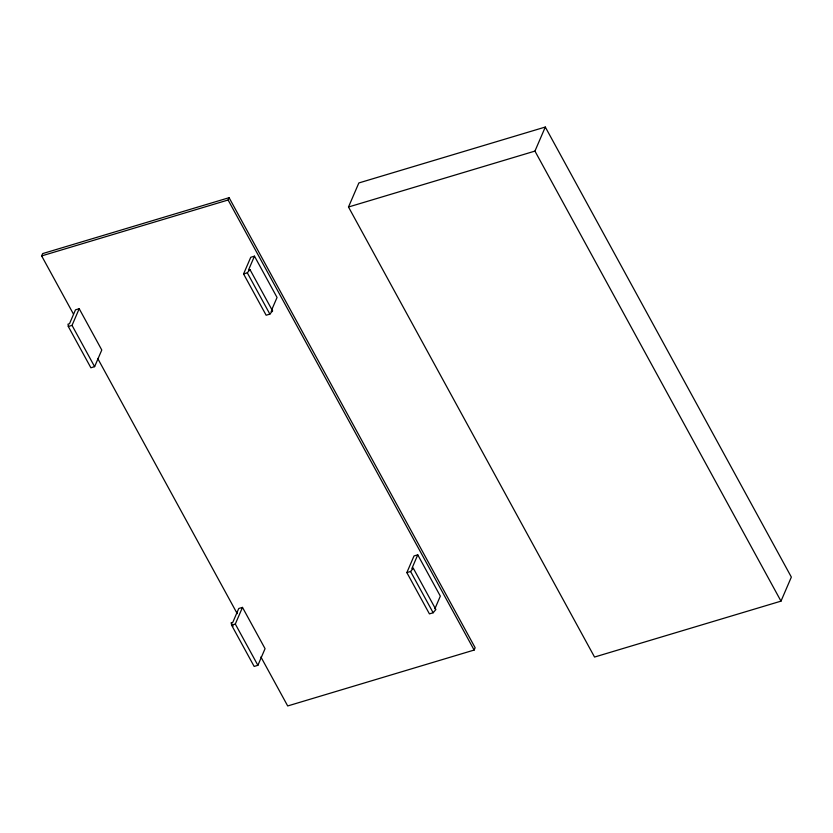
<?xml version="1.0" encoding="UTF-8"?>
<svg xmlns="http://www.w3.org/2000/svg" width="833" height="833" viewBox="0 0 833 833"><rect width="100%" height="100%" fill="white"/><g stroke="black" fill="none" stroke-linecap="round" stroke-linejoin="round"><path stroke-width="1.25" d="M417.75 554.83L411.814 568.689L413.303 568.241L435.878 609.537L433.15 612.765L429.422 613.879L406.848 572.594L414.022 555.944L417.75 554.83L440.324 596.116L434.878 608.829M73.419 314.01L41.65 255.908L42.65 253.596L229.096 197.692L475.143 647.741L474.144 650.052L287.697 705.957L260.906 656.966M68.306 326.494L72.034 325.37L79.208 308.72L101.782 350.016L94.608 366.655L90.88 367.78L68.306 326.494L68.014 324.162L69.503 323.714L75.48 309.845L79.208 308.72M41.65 255.908L228.107 200.003L229.096 197.692M254.471 256.168L248.494 270.048L249.983 269.6L272.558 310.886L269.871 314.114L266.144 315.228L243.569 273.942L250.743 257.293L254.471 256.168L277.045 297.464L271.568 310.178M348.496 207.001L358.856 182.948L545.303 127.043L791.35 577.092L780.99 601.145L594.543 657.05L348.496 207.001L534.942 151.096L545.303 127.043M231.584 625.146L235.312 624.032L242.486 607.382L265.061 648.668L257.886 665.317L254.159 666.431L231.584 625.146L231.282 622.824L232.782 622.376L238.759 608.496L242.486 607.382M243.569 273.942L247.297 272.818L249.983 269.6M406.848 572.594L410.575 571.48L413.303 568.241M271.069 311.334L272.558 310.886M534.942 151.096L780.99 601.145M228.107 200.003L474.144 650.052M247.297 272.818L269.871 314.114M410.575 571.48L433.15 612.765M97.711 358.45L237.238 613.671M72.034 325.37L94.608 366.655M235.312 624.032L257.886 665.317M231.282 622.824L233.115 626.166"/></g></svg>
